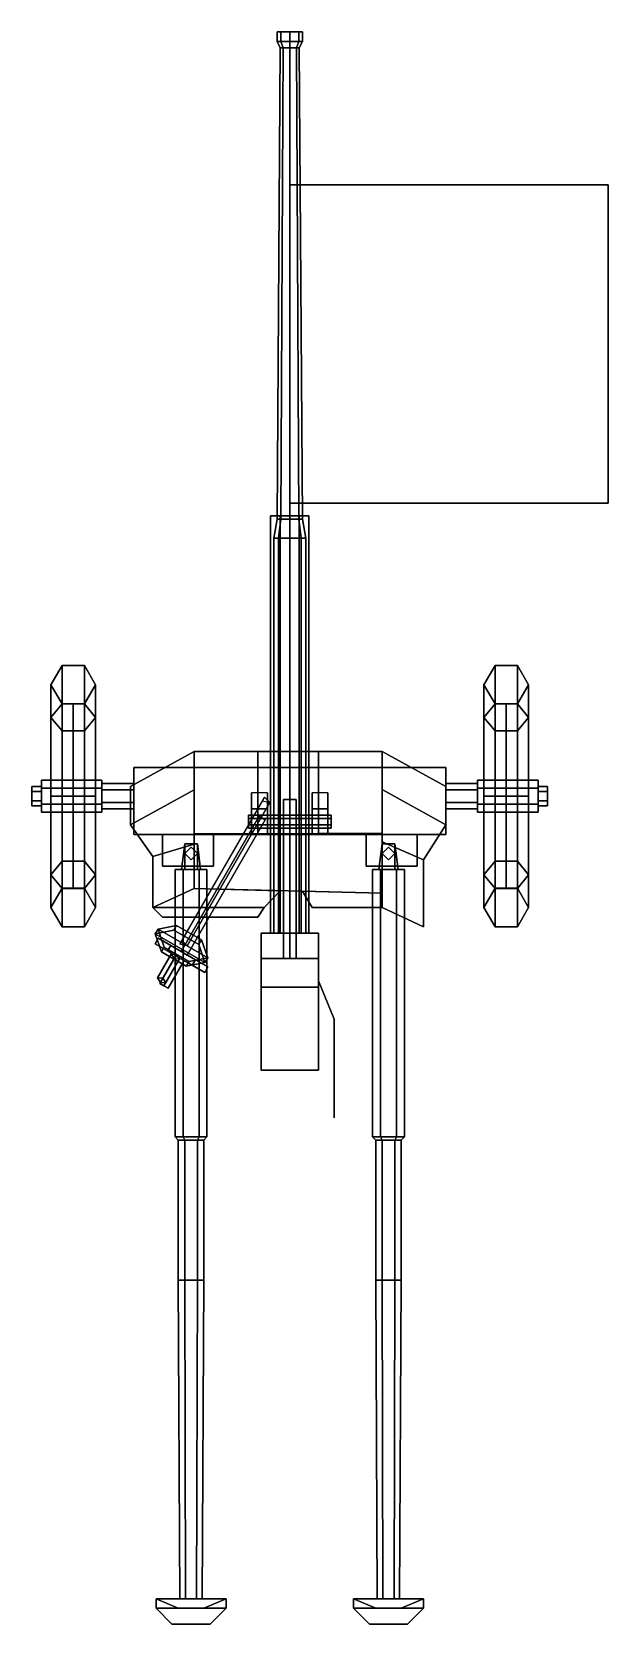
# Model space of a CAD drawing. Header units: millimetres. Extents: x -0.81 to 1, y -2.52 to 2.48.
import ezdxf

# ---------------------------------------------------------------- set-up
doc = ezdxf.new("R2010")
doc.units = ezdxf.units.MM
for name, color, linetype in [('gun', 1, 'Continuous'), ('legs', 3, 'Continuous'), ('shield', 4, 'Continuous'), ('sleeve', 5, 'Continuous'), ('wheels', 2, 'Continuous')]:
    doc.layers.add(name, color=color, linetype=linetype)

msp = doc.modelspace()

# ---------------------------------------------------------------- linework, layer by layer
for points in [[(1, 2, -2.27), (1, 2, -3.27), (0, 2, -3.27), (0, 2, -2.27)], [(1, 2, -3.27), (1, 1, -3.27), (0, 1, -3.27), (0, 2, -3.27)], [(0, 2, -3.27), (0, 1, -3.27), (0, 1, -2.27), (0, 2, -2.27)], [(0, 2, -2.27), (0, 1, -2.27), (1, 1, -2.27), (1, 2, -2.27)], [(1, 1, -2.27), (1, 1, -3.27), (1, 2, -3.27), (1, 2, -2.27)], [(0, 1, -2.27), (0, 1, -3.27), (1, 1, -3.27), (1, 1, -2.27)], [(0.49, 0.17, 0.47), (0.49, 0.17, 0.3), (-0.49, 0.17, 0.3), (-0.49, 0.17, 0.47)], [(-0.49, 0.17, 0.47), (-0.49, -0.04, 0.47), (0.49, -0.04, 0.47), (0.49, 0.17, 0.47)], [(-0.49, 0.17, 0.3), (-0.49, -0.04, 0.3), (-0.49, -0.04, 0.47), (-0.49, 0.17, 0.47)], [(0.49, 0.17, 0.3), (0.49, -0.04, 0.3), (-0.49, -0.04, 0.3), (-0.49, 0.17, 0.3)], [(0.49, -0.04, 0.47), (0.49, -0.04, 0.3), (0.49, 0.17, 0.3), (0.49, 0.17, 0.47)], [(-0.49, 0.1, 0.4446), (-0.49, 0.12, 0.41), (-0.59, 0.12, 0.41), (-0.59, 0.1, 0.4446)], [(-0.49, 0.12, 0.41), (-0.49, 0.1, 0.3754), (-0.59, 0.1, 0.3754), (-0.59, 0.12, 0.41)], [(-0.49, 0.06, 0.4446), (-0.49, 0.1, 0.4446), (-0.59, 0.1, 0.4446), (-0.59, 0.06, 0.4446)], [(-0.49, 0.1, 0.3754), (-0.49, 0.06, 0.3754), (-0.59, 0.06, 0.3754), (-0.59, 0.1, 0.3754)], [(0.59, 0.1, 0.4446), (0.59, 0.12, 0.41), (0.49, 0.12, 0.41), (0.49, 0.1, 0.4446)], [(0.59, 0.12, 0.41), (0.59, 0.1, 0.3754), (0.49, 0.1, 0.3754), (0.49, 0.12, 0.41)], [(0.59, 0.06, 0.4446), (0.59, 0.1, 0.4446), (0.49, 0.1, 0.4446), (0.49, 0.06, 0.4446)], [(0.59, 0.1, 0.3754), (0.59, 0.06, 0.3754), (0.49, 0.06, 0.3754), (0.49, 0.1, 0.3754)], [(-0.49, 0.04, 0.41), (-0.49, 0.06, 0.4446), (-0.59, 0.06, 0.4446), (-0.59, 0.04, 0.41)], [(-0.49, 0.06, 0.3754), (-0.49, 0.04, 0.41), (-0.59, 0.04, 0.41), (-0.59, 0.06, 0.3754)], [(-0.0791, 0.0769, 0.3663), (-0.0856, 0.0656, 0.3438), (-0.3454, -0.3844, 0.6437), (-0.3389, -0.3731, 0.6662)], [(-0.0856, 0.0656, 0.3438), (-0.0629, 0.06, 0.355), (-0.3227, -0.39, 0.655), (-0.3454, -0.3844, 0.6437)], [(-0.0629, 0.06, 0.355), (-0.0791, 0.0769, 0.3663), (-0.3389, -0.3731, 0.6662), (-0.3227, -0.39, 0.655)], [(-0.12, 0.09, 0.47), (-0.12, -0.04, 0.47), (-0.12, -0.04, 0.67), (-0.12, 0.04, 0.67)], [(-0.07, 0.04, 0.67), (-0.07, 0.09, 0.47), (-0.12, 0.09, 0.47), (-0.12, 0.04, 0.67)], [(-0.07, -0.04, 0.67), (-0.07, -0.04, 0.47), (-0.07, 0.09, 0.47), (-0.07, 0.04, 0.67)], [(0.12, 0.04, 0.67), (0.12, 0.09, 0.47), (0.07, 0.09, 0.47), (0.07, 0.04, 0.67)], [(0.07, 0.09, 0.47), (0.07, -0.04, 0.47), (0.07, -0.04, 0.67), (0.07, 0.04, 0.67)], [(0.12, -0.04, 0.67), (0.12, -0.04, 0.47), (0.12, 0.09, 0.47), (0.12, 0.04, 0.67)], [(0.59, 0.04, 0.41), (0.59, 0.06, 0.4446), (0.49, 0.06, 0.4446), (0.49, 0.04, 0.41)], [(0.59, 0.06, 0.3754), (0.59, 0.04, 0.41), (0.49, 0.04, 0.41), (0.49, 0.06, 0.3754)], [(-0.077, 0.0055, 0.51), (-0.0965, 0.0168, 0.523), (-0.3415, -0.4076, 0.523), (-0.322, -0.4188, 0.51)], [(-0.0965, 0.0168, 0.523), (-0.0965, 0.0168, 0.497), (-0.3415, -0.4076, 0.497), (-0.3415, -0.4076, 0.523)], [(-0.0965, 0.0168, 0.497), (-0.077, 0.0055, 0.51), (-0.322, -0.4188, 0.51), (-0.3415, -0.4076, 0.497)], [(-0.12, 0.04, 0.67), (-0.12, -0.04, 0.67), (-0.07, -0.04, 0.67), (-0.07, 0.04, 0.67)], [(0.07, 0.04, 0.67), (0.07, -0.04, 0.67), (0.12, -0.04, 0.67), (0.12, 0.04, 0.67)], [(-0.49, -0.04, 0.47), (-0.49, -0.04, 0.3), (0.49, -0.04, 0.3), (0.49, -0.04, 0.47)], [(-0.4, -0.04, 0.45), (-0.4, -0.14, 0.45), (-0.4, -0.14, 0.47), (-0.4, -0.04, 0.47)], [(-0.4, -0.04, 0.47), (-0.4, -0.14, 0.47), (-0.24, -0.14, 0.47), (-0.24, -0.04, 0.47)], [(-0.24, -0.04, 0.45), (-0.24, -0.14, 0.45), (-0.4, -0.14, 0.45), (-0.4, -0.04, 0.45)], [(-0.4, -0.04, 0.3), (-0.4, -0.14, 0.3), (-0.4, -0.14, 0.32), (-0.4, -0.04, 0.32)], [(-0.24, -0.04, 0.3), (-0.24, -0.14, 0.3), (-0.4, -0.14, 0.3), (-0.4, -0.04, 0.3)], [(-0.4, -0.04, 0.32), (-0.4, -0.14, 0.32), (-0.24, -0.14, 0.32), (-0.24, -0.04, 0.32)], [(-0.24, -0.14, 0.47), (-0.24, -0.14, 0.45), (-0.24, -0.04, 0.45), (-0.24, -0.04, 0.47)], [(-0.24, -0.14, 0.32), (-0.24, -0.14, 0.3), (-0.24, -0.04, 0.3), (-0.24, -0.04, 0.32)], [(-0.12, -0.04, 0.67), (-0.12, -0.04, 0.47), (-0.07, -0.04, 0.47), (-0.07, -0.04, 0.67)], [(0.07, -0.04, 0.67), (0.07, -0.04, 0.47), (0.12, -0.04, 0.47), (0.12, -0.04, 0.67)], [(0.24, -0.04, 0.32), (0.24, -0.14, 0.32), (0.4, -0.14, 0.32), (0.4, -0.04, 0.32)], [(0.4, -0.04, 0.3), (0.4, -0.14, 0.3), (0.24, -0.14, 0.3), (0.24, -0.04, 0.3)], [(0.24, -0.04, 0.3), (0.24, -0.14, 0.3), (0.24, -0.14, 0.32), (0.24, -0.04, 0.32)], [(0.24, -0.04, 0.47), (0.24, -0.14, 0.47), (0.4, -0.14, 0.47), (0.4, -0.04, 0.47)], [(0.24, -0.04, 0.45), (0.24, -0.14, 0.45), (0.24, -0.14, 0.47), (0.24, -0.04, 0.47)], [(0.4, -0.04, 0.45), (0.4, -0.14, 0.45), (0.24, -0.14, 0.45), (0.24, -0.04, 0.45)], [(0.4, -0.14, 0.32), (0.4, -0.14, 0.3), (0.4, -0.04, 0.3), (0.4, -0.04, 0.32)], [(0.4, -0.14, 0.47), (0.4, -0.14, 0.45), (0.4, -0.04, 0.45), (0.4, -0.04, 0.47)], [(-0.31, -0.08, 0.29), (-0.33, -0.1, 0.29), (-0.33, -0.1, 0.48), (-0.31, -0.08, 0.48)], [(-0.33, -0.1, 0.48), (-0.31, -0.12, 0.48), (-0.29, -0.1, 0.48), (-0.31, -0.08, 0.48)], [(-0.31, -0.08, 0.29), (-0.29, -0.1, 0.29), (-0.31, -0.12, 0.29), (-0.33, -0.1, 0.29)], [(-0.33, -0.1, 0.29), (-0.31, -0.12, 0.29), (-0.31, -0.12, 0.48), (-0.33, -0.1, 0.48)], [(-0.29, -0.1, 0.29), (-0.31, -0.08, 0.29), (-0.31, -0.08, 0.48), (-0.29, -0.1, 0.48)], [(-0.31, -0.12, 0.29), (-0.29, -0.1, 0.29), (-0.29, -0.1, 0.48), (-0.31, -0.12, 0.48)], [(0.31, -0.08, 0.29), (0.29, -0.1, 0.29), (0.29, -0.1, 0.48), (0.31, -0.08, 0.48)], [(0.31, -0.08, 0.29), (0.33, -0.1, 0.29), (0.31, -0.12, 0.29), (0.29, -0.1, 0.29)], [(0.29, -0.1, 0.48), (0.31, -0.12, 0.48), (0.33, -0.1, 0.48), (0.31, -0.08, 0.48)], [(0.29, -0.1, 0.29), (0.31, -0.12, 0.29), (0.31, -0.12, 0.48), (0.29, -0.1, 0.48)], [(0.33, -0.1, 0.29), (0.31, -0.08, 0.29), (0.31, -0.08, 0.48), (0.33, -0.1, 0.48)], [(0.31, -0.12, 0.29), (0.33, -0.1, 0.29), (0.33, -0.1, 0.48), (0.31, -0.12, 0.48)], [(-0.4, -0.14, 0.47), (-0.4, -0.14, 0.45), (-0.24, -0.14, 0.45), (-0.24, -0.14, 0.47)], [(-0.4, -0.14, 0.32), (-0.4, -0.14, 0.3), (-0.24, -0.14, 0.3), (-0.24, -0.14, 0.32)], [(0.24, -0.14, 0.32), (0.24, -0.14, 0.3), (0.4, -0.14, 0.3), (0.4, -0.14, 0.32)], [(0.24, -0.14, 0.47), (0.24, -0.14, 0.45), (0.4, -0.14, 0.45), (0.4, -0.14, 0.47)], [(-0.3552, -0.3262, 0.7225), (-0.4136, -0.3375, 0.655), (-0.4223, -0.3525, 0.665), (-0.3638, -0.3412, 0.7325)], [(-0.4136, -0.3375, 0.655), (-0.3941, -0.3937, 0.5875), (-0.4028, -0.4087, 0.5975), (-0.4223, -0.3525, 0.665)], [(-0.2859, -0.3862, 0.7325), (-0.3638, -0.3412, 0.7325), (-0.4223, -0.3525, 0.665), (-0.2664, -0.4425, 0.665)], [(-0.2577, -0.4275, 0.655), (-0.4136, -0.3375, 0.655), (-0.3552, -0.3262, 0.7225), (-0.2772, -0.3712, 0.7225)], [(-0.3162, -0.4387, 0.5875), (-0.3941, -0.3937, 0.5875), (-0.4136, -0.3375, 0.655), (-0.2577, -0.4275, 0.655)], [(-0.2772, -0.3712, 0.7225), (-0.3552, -0.3262, 0.7225), (-0.3638, -0.3412, 0.7325), (-0.2859, -0.3862, 0.7325)], [(-0.374, -0.3888, 0.5879), (-0.4129, -0.3663, 0.51), (-0.4229, -0.3837, 0.51), (-0.384, -0.4062, 0.5879)], [(-0.4129, -0.3663, 0.51), (-0.374, -0.3888, 0.4321), (-0.384, -0.4062, 0.4321), (-0.4229, -0.3837, 0.51)], [(-0.306, -0.4512, 0.5879), (-0.384, -0.4062, 0.5879), (-0.4229, -0.3837, 0.51), (-0.2671, -0.4737, 0.51)], [(-0.2671, -0.4737, 0.51), (-0.4229, -0.3837, 0.51), (-0.384, -0.4062, 0.4321), (-0.306, -0.4512, 0.4321)], [(-0.2664, -0.4425, 0.665), (-0.4223, -0.3525, 0.665), (-0.4028, -0.4087, 0.5975), (-0.3248, -0.4537, 0.5975)], [(-0.2571, -0.4563, 0.51), (-0.4129, -0.3663, 0.51), (-0.374, -0.3888, 0.5879), (-0.296, -0.4338, 0.5879)], [(-0.296, -0.4338, 0.4321), (-0.374, -0.3888, 0.4321), (-0.4129, -0.3663, 0.51), (-0.2571, -0.4563, 0.51)], [(-0.3941, -0.3937, 0.5875), (-0.3162, -0.4387, 0.5875), (-0.3248, -0.4537, 0.5975), (-0.4028, -0.4087, 0.5975)], [(-0.296, -0.4338, 0.5879), (-0.374, -0.3888, 0.5879), (-0.384, -0.4062, 0.5879), (-0.306, -0.4512, 0.5879)], [(-0.374, -0.3888, 0.4321), (-0.296, -0.4338, 0.4321), (-0.306, -0.4512, 0.4321), (-0.384, -0.4062, 0.4321)], [(-0.2577, -0.4275, 0.655), (-0.2772, -0.3712, 0.7225), (-0.2859, -0.3862, 0.7325), (-0.2664, -0.4425, 0.665)], [(-0.3723, -0.416, 0.613), (-0.3631, -0.43, 0.6), (-0.4064, -0.505, 0.65), (-0.4156, -0.491, 0.663)], [(-0.3556, -0.417, 0.626), (-0.3723, -0.416, 0.613), (-0.4156, -0.491, 0.663), (-0.3989, -0.492, 0.676)], [(-0.345, -0.4287, 0.465), (-0.358, -0.4212, 0.45), (-0.408, -0.5078, 0.45), (-0.395, -0.5153, 0.465)], [(-0.358, -0.4212, 0.45), (-0.345, -0.4287, 0.435), (-0.395, -0.5153, 0.435), (-0.408, -0.5078, 0.45)], [(-0.3631, -0.43, 0.6), (-0.3463, -0.431, 0.613), (-0.3896, -0.506, 0.663), (-0.4064, -0.505, 0.65)], [(-0.3463, -0.431, 0.613), (-0.3556, -0.417, 0.626), (-0.3989, -0.492, 0.676), (-0.3896, -0.506, 0.663)], [(-0.332, -0.4362, 0.45), (-0.345, -0.4287, 0.465), (-0.395, -0.5153, 0.465), (-0.382, -0.5228, 0.45)], [(-0.345, -0.4287, 0.435), (-0.332, -0.4362, 0.45), (-0.382, -0.5228, 0.45), (-0.395, -0.5153, 0.435)], [(-0.3162, -0.4387, 0.5875), (-0.2577, -0.4275, 0.655), (-0.2664, -0.4425, 0.665), (-0.3248, -0.4537, 0.5975)], [(-0.2571, -0.4563, 0.51), (-0.296, -0.4338, 0.5879), (-0.306, -0.4512, 0.5879), (-0.2671, -0.4737, 0.51)], [(-0.296, -0.4338, 0.4321), (-0.2571, -0.4563, 0.51), (-0.2671, -0.4737, 0.51), (-0.306, -0.4512, 0.4321)], [(-0.3989, -0.492, 0.676), (-0.4156, -0.491, 0.663), (-0.4064, -0.505, 0.65), (-0.3896, -0.506, 0.663)], [(-0.395, -0.5153, 0.465), (-0.408, -0.5078, 0.45), (-0.395, -0.5153, 0.435), (-0.382, -0.5228, 0.45)]]:
    msp.add_3dface(points)
at = {"layer": 'gun'}
for points in [[(-0.0283, 2.48, 0.7783), (-0.04, 2.48, 0.75), (-0.04, 2.45, 0.75), (-0.0283, 2.45, 0.7783)], [(-0.04, 2.48, 0.75), (-0.0283, 2.48, 0.7217), (-0.0283, 2.45, 0.7217), (-0.04, 2.45, 0.75)], [(0.0283, 2.48, 0.7783), (-0.04, 2.48, 0.75), (-0.0283, 2.48, 0.7783), (0, 2.48, 0.79)], [(0.04, 2.48, 0.75), (-0.0283, 2.48, 0.7217), (-0.04, 2.48, 0.75), (0.0283, 2.48, 0.7783)], [(-0.0283, 2.45, 0.7783), (-0.04, 2.45, 0.75), (-0.03, 2.43, 0.75), (-0.0212, 2.43, 0.7712)], [(-0.04, 2.45, 0.75), (-0.0283, 2.45, 0.7217), (-0.0212, 2.43, 0.7288), (-0.03, 2.43, 0.75)], [(0, 2.48, 0.79), (-0.0283, 2.48, 0.7783), (-0.0283, 2.45, 0.7783), (0, 2.45, 0.79)], [(-0.0283, 2.48, 0.7217), (0, 2.48, 0.71), (0, 2.45, 0.71), (-0.0283, 2.45, 0.7217)], [(0.0283, 2.48, 0.7217), (0, 2.48, 0.71), (-0.0283, 2.48, 0.7217), (0.04, 2.48, 0.75)], [(0, 2.45, 0.79), (-0.0283, 2.45, 0.7783), (-0.0212, 2.43, 0.7712), (0, 2.43, 0.78)], [(-0.0283, 2.45, 0.7217), (0, 2.45, 0.71), (0, 2.43, 0.72), (-0.0212, 2.43, 0.7288)], [(0.0283, 2.48, 0.7783), (0, 2.48, 0.79), (0, 2.45, 0.79), (0.0283, 2.45, 0.7783)], [(0, 2.48, 0.71), (0.0283, 2.48, 0.7217), (0.0283, 2.45, 0.7217), (0, 2.45, 0.71)], [(0.0283, 2.45, 0.7783), (0, 2.45, 0.79), (0, 2.43, 0.78), (0.0212, 2.43, 0.7712)], [(0, 2.45, 0.71), (0.0283, 2.45, 0.7217), (0.0212, 2.43, 0.7288), (0, 2.43, 0.72)], [(0.04, 2.45, 0.75), (0.0283, 2.45, 0.7783), (0.0212, 2.43, 0.7712), (0.03, 2.43, 0.75)], [(0.0283, 2.45, 0.7217), (0.04, 2.45, 0.75), (0.03, 2.43, 0.75), (0.0212, 2.43, 0.7288)], [(0.04, 2.48, 0.75), (0.0283, 2.48, 0.7783), (0.0283, 2.45, 0.7783), (0.04, 2.45, 0.75)], [(0.0283, 2.48, 0.7217), (0.04, 2.48, 0.75), (0.04, 2.45, 0.75), (0.0283, 2.45, 0.7217)], [(-0.0283, 0.95, 0.7217), (-0.04, 0.95, 0.75), (-0.03, 2.43, 0.75), (-0.0212, 2.43, 0.7288)], [(-0.04, 0.95, 0.75), (-0.0283, 0.95, 0.7783), (-0.0212, 2.43, 0.7712), (-0.03, 2.43, 0.75)], [(0, 0.95, 0.71), (-0.0283, 0.95, 0.7217), (-0.0212, 2.43, 0.7288), (0, 2.43, 0.72)], [(-0.0283, 0.95, 0.7783), (0, 0.95, 0.79), (0, 2.43, 0.78), (-0.0212, 2.43, 0.7712)], [(0.0283, 0.95, 0.7217), (0, 0.95, 0.71), (0, 2.43, 0.72), (0.0212, 2.43, 0.7288)], [(0, 0.95, 0.79), (0.0283, 0.95, 0.7783), (0.0212, 2.43, 0.7712), (0, 2.43, 0.78)], [(0.04, 0.95, 0.75), (0.0283, 0.95, 0.7217), (0.0212, 2.43, 0.7288), (0.03, 2.43, 0.75)], [(0.0283, 0.95, 0.7783), (0.04, 0.95, 0.75), (0.03, 2.43, 0.75), (0.0212, 2.43, 0.7712)], [(-0.0283, 0.95, 0.7783), (-0.04, 0.95, 0.75), (-0.05, 0.89, 0.75), (-0.0354, 0.89, 0.7854)], [(-0.04, 0.95, 0.75), (-0.0283, 0.95, 0.7217), (-0.0354, 0.89, 0.7146), (-0.05, 0.89, 0.75)], [(0, 0.95, 0.79), (-0.0283, 0.95, 0.7783), (-0.0354, 0.89, 0.7854), (0, 0.89, 0.8)], [(-0.0283, 0.95, 0.7217), (0, 0.95, 0.71), (0, 0.89, 0.7), (-0.0354, 0.89, 0.7146)], [(0.0283, 0.95, 0.7783), (0, 0.95, 0.79), (0, 0.89, 0.8), (0.0354, 0.89, 0.7854)], [(0, 0.95, 0.71), (0.0283, 0.95, 0.7217), (0.0354, 0.89, 0.7146), (0, 0.89, 0.7)], [(0.04, 0.95, 0.75), (0.0283, 0.95, 0.7783), (0.0354, 0.89, 0.7854), (0.05, 0.89, 0.75)], [(0.0283, 0.95, 0.7217), (0.04, 0.95, 0.75), (0.05, 0.89, 0.75), (0.0354, 0.89, 0.7146)], [(-0.0354, 0.89, 0.7854), (-0.05, 0.89, 0.75), (-0.05, -0.35, 0.75), (-0.0354, -0.35, 0.7854)], [(-0.05, 0.89, 0.75), (-0.0354, 0.89, 0.7146), (-0.0354, -0.35, 0.7146), (-0.05, -0.35, 0.75)], [(0, 0.89, 0.8), (-0.0354, 0.89, 0.7854), (-0.0354, -0.35, 0.7854), (0, -0.35, 0.8)], [(-0.0354, 0.89, 0.7146), (0, 0.89, 0.7), (0, -0.35, 0.7), (-0.0354, -0.35, 0.7146)], [(0.0354, 0.89, 0.7854), (0, 0.89, 0.8), (0, -0.35, 0.8), (0.0354, -0.35, 0.7854)], [(0, 0.89, 0.7), (0.0354, 0.89, 0.7146), (0.0354, -0.35, 0.7146), (0, -0.35, 0.7)], [(0.05, 0.89, 0.75), (0.0354, 0.89, 0.7854), (0.0354, -0.35, 0.7854), (0.05, -0.35, 0.75)], [(0.0354, 0.89, 0.7146), (0.05, 0.89, 0.75), (0.05, -0.35, 0.75), (0.0354, -0.35, 0.7146)], [(0, 0.07, 0.61), (-0.02, 0.07, 0.59), (-0.02, -0.43, 0.59), (0, -0.43, 0.61)], [(-0.02, 0.07, 0.59), (0, 0.07, 0.57), (0, -0.43, 0.57), (-0.02, -0.43, 0.59)], [(0.02, 0.07, 0.59), (0, 0.07, 0.61), (0, -0.43, 0.61), (0.02, -0.43, 0.59)], [(0, 0.07, 0.57), (0.02, 0.07, 0.59), (0.02, -0.43, 0.59), (0, -0.43, 0.57)], [(-0.09, -0.35, 0.62), (-0.09, -0.43, 0.62), (-0.09, -0.43, 0.82), (-0.09, -0.35, 0.8)], [(-0.09, -0.35, 0.8), (-0.09, -0.43, 0.82), (0.09, -0.43, 0.82), (0.09, -0.35, 0.8)], [(0.09, -0.35, 0.8), (0.09, -0.35, 0.62), (-0.09, -0.35, 0.62), (-0.09, -0.35, 0.8)], [(0.09, -0.35, 0.62), (0.09, -0.43, 0.62), (-0.09, -0.43, 0.62), (-0.09, -0.35, 0.62)], [(0.09, -0.43, 0.82), (0.09, -0.43, 0.62), (0.09, -0.35, 0.62), (0.09, -0.35, 0.8)], [(-0.09, -0.78, 0.82), (-0.09, -0.43, 0.82), (-0.09, -0.43, 0.62), (-0.09, -0.78, 0.64)], [(0.09, -0.78, 0.82), (0.09, -0.43, 0.82), (-0.09, -0.43, 0.82), (-0.09, -0.78, 0.82)], [(-0.09, -0.78, 0.64), (-0.09, -0.43, 0.62), (0.09, -0.43, 0.62), (0.09, -0.78, 0.64)], [(-0.09, -0.52, 0.55), (-0.09, -0.43, 0.55), (0.09, -0.43, 0.55), (0.09, -0.52, 0.55)], [(-0.09, -0.52, 0.63), (-0.09, -0.43, 0.62), (-0.09, -0.43, 0.55), (-0.09, -0.52, 0.55)], [(-0.09, -0.43, 0.55), (-0.09, -0.43, 0.62), (0.09, -0.43, 0.62), (0.09, -0.43, 0.55)], [(0.09, -0.43, 0.62), (0.09, -0.43, 0.82), (0.09, -0.78, 0.82), (0.09, -0.78, 0.64)], [(0.09, -0.43, 0.55), (0.09, -0.43, 0.62), (0.09, -0.52, 0.63), (0.09, -0.52, 0.55)], [(0.09, -0.5, 0.56), (0.14, -0.62, 0.56), (0.14, -0.62, 0.6), (0.09, -0.5, 0.6)], [(0.09, -0.5, 0.6), (0.14, -0.62, 0.6), (0.14, -0.62, 0.56), (0.09, -0.5, 0.56)], [(0.09, -0.52, 0.55), (0.09, -0.52, 0.63), (-0.09, -0.52, 0.63), (-0.09, -0.52, 0.55)], [(0.14, -0.62, 0.6), (0.14, -0.72, 0.7), (0.14, -0.72, 0.67), (0.14, -0.62, 0.56)], [(0.14, -0.62, 0.56), (0.14, -0.72, 0.67), (0.14, -0.72, 0.7), (0.14, -0.62, 0.6)], [(0.14, -0.72, 0.83), (0.14, -0.9, 0.83), (0.14, -0.9, 0.67), (0.14, -0.72, 0.67)], [(0.14, -0.72, 0.67), (0.14, -0.9, 0.67), (0.14, -0.9, 0.83), (0.14, -0.72, 0.83)], [(0.09, -0.78, 0.64), (0.09, -0.78, 0.82), (-0.09, -0.78, 0.82), (-0.09, -0.78, 0.64)], [(0.14, -0.9, 0.83), (0.14, -0.93, 0.8), (0.14, -0.93, 0.7), (0.14, -0.9, 0.67)], [(0.14, -0.9, 0.67), (0.14, -0.93, 0.7), (0.14, -0.93, 0.8), (0.14, -0.9, 0.83)]]:
    msp.add_3dface(points, dxfattribs=at)
at = {"layer": 'legs'}
for points in [[(-0.33, -0.07, 0.4), (-0.34, -0.15, 0.4), (-0.33, -0.15, 0.43), (-0.33, -0.07, 0.43)], [(-0.29, -0.07, 0.4), (-0.28, -0.15, 0.4), (-0.34, -0.15, 0.4), (-0.33, -0.07, 0.4)], [(-0.33, -0.07, 0.35), (-0.33, -0.15, 0.35), (-0.34, -0.15, 0.38), (-0.33, -0.07, 0.38)], [(-0.33, -0.07, 0.38), (-0.34, -0.15, 0.38), (-0.28, -0.15, 0.38), (-0.29, -0.07, 0.38)], [(-0.33, -0.07, 0.43), (-0.33, -0.15, 0.43), (-0.29, -0.15, 0.43), (-0.29, -0.07, 0.43)], [(-0.29, -0.07, 0.43), (-0.29, -0.07, 0.4), (-0.33, -0.07, 0.4), (-0.33, -0.07, 0.43)], [(-0.29, -0.07, 0.38), (-0.29, -0.07, 0.35), (-0.33, -0.07, 0.35), (-0.33, -0.07, 0.38)], [(-0.29, -0.07, 0.35), (-0.29, -0.15, 0.35), (-0.33, -0.15, 0.35), (-0.33, -0.07, 0.35)], [(-0.29, -0.15, 0.43), (-0.28, -0.15, 0.4), (-0.29, -0.07, 0.4), (-0.29, -0.07, 0.43)], [(-0.28, -0.15, 0.38), (-0.29, -0.15, 0.35), (-0.29, -0.07, 0.35), (-0.29, -0.07, 0.38)], [(0.33, -0.07, 0.4), (0.34, -0.15, 0.4), (0.28, -0.15, 0.4), (0.29, -0.07, 0.4)], [(0.29, -0.07, 0.38), (0.28, -0.15, 0.38), (0.34, -0.15, 0.38), (0.33, -0.07, 0.38)], [(0.29, -0.07, 0.4), (0.28, -0.15, 0.4), (0.29, -0.15, 0.43), (0.29, -0.07, 0.43)], [(0.29, -0.07, 0.35), (0.29, -0.15, 0.35), (0.28, -0.15, 0.38), (0.29, -0.07, 0.38)], [(0.29, -0.07, 0.43), (0.29, -0.15, 0.43), (0.33, -0.15, 0.43), (0.33, -0.07, 0.43)], [(0.33, -0.07, 0.43), (0.33, -0.07, 0.4), (0.29, -0.07, 0.4), (0.29, -0.07, 0.43)], [(0.33, -0.07, 0.38), (0.33, -0.07, 0.35), (0.29, -0.07, 0.35), (0.29, -0.07, 0.38)], [(0.33, -0.07, 0.35), (0.33, -0.15, 0.35), (0.29, -0.15, 0.35), (0.29, -0.07, 0.35)], [(0.33, -0.15, 0.43), (0.34, -0.15, 0.4), (0.33, -0.07, 0.4), (0.33, -0.07, 0.43)], [(0.34, -0.15, 0.38), (0.33, -0.15, 0.35), (0.33, -0.07, 0.35), (0.33, -0.07, 0.38)], [(-0.335, -0.15, 0.4333), (-0.36, -0.15, 0.39), (-0.36, -0.99, 0.39), (-0.335, -0.99, 0.4333)], [(-0.36, -0.15, 0.39), (-0.335, -0.15, 0.3467), (-0.335, -0.99, 0.3467), (-0.36, -0.99, 0.39)], [(-0.36, -0.15, 0.39), (-0.335, -0.15, 0.4333), (-0.285, -0.15, 0.4333), (-0.26, -0.15, 0.39)], [(-0.335, -0.15, 0.3467), (-0.36, -0.15, 0.39), (-0.26, -0.15, 0.39), (-0.285, -0.15, 0.3467)], [(-0.285, -0.15, 0.4333), (-0.335, -0.15, 0.4333), (-0.335, -0.99, 0.4333), (-0.285, -0.99, 0.4333)], [(-0.335, -0.15, 0.3467), (-0.285, -0.15, 0.3467), (-0.285, -0.99, 0.3467), (-0.335, -0.99, 0.3467)], [(-0.26, -0.15, 0.39), (-0.285, -0.15, 0.4333), (-0.285, -0.99, 0.4333), (-0.26, -0.99, 0.39)], [(-0.285, -0.15, 0.3467), (-0.26, -0.15, 0.39), (-0.26, -0.99, 0.39), (-0.285, -0.99, 0.3467)], [(0.285, -0.15, 0.4333), (0.26, -0.15, 0.39), (0.26, -0.99, 0.39), (0.285, -0.99, 0.4333)], [(0.26, -0.15, 0.39), (0.285, -0.15, 0.3467), (0.285, -0.99, 0.3467), (0.26, -0.99, 0.39)], [(0.26, -0.15, 0.39), (0.285, -0.15, 0.4333), (0.335, -0.15, 0.4333), (0.36, -0.15, 0.39)], [(0.285, -0.15, 0.3467), (0.26, -0.15, 0.39), (0.36, -0.15, 0.39), (0.335, -0.15, 0.3467)], [(0.335, -0.15, 0.4333), (0.285, -0.15, 0.4333), (0.285, -0.99, 0.4333), (0.335, -0.99, 0.4333)], [(0.285, -0.15, 0.3467), (0.335, -0.15, 0.3467), (0.335, -0.99, 0.3467), (0.285, -0.99, 0.3467)], [(0.36, -0.15, 0.39), (0.335, -0.15, 0.4333), (0.335, -0.99, 0.4333), (0.36, -0.99, 0.39)], [(0.335, -0.15, 0.3467), (0.36, -0.15, 0.39), (0.36, -0.99, 0.39), (0.335, -0.99, 0.3467)], [(-0.335, -0.99, 0.4333), (-0.36, -0.99, 0.39), (-0.35, -1, 0.39), (-0.33, -1, 0.4246)], [(-0.36, -0.99, 0.39), (-0.335, -0.99, 0.3467), (-0.33, -1, 0.3554), (-0.35, -1, 0.39)], [(-0.33, -1, 0.4246), (-0.35, -1, 0.39), (-0.35, -1.44, 0.39), (-0.33, -1.44, 0.4246)], [(-0.35, -1, 0.39), (-0.33, -1, 0.3554), (-0.33, -1.44, 0.3554), (-0.35, -1.44, 0.39)], [(-0.285, -0.99, 0.4333), (-0.335, -0.99, 0.4333), (-0.33, -1, 0.4246), (-0.29, -1, 0.4246)], [(-0.335, -0.99, 0.3467), (-0.285, -0.99, 0.3467), (-0.29, -1, 0.3554), (-0.33, -1, 0.3554)], [(-0.29, -1, 0.4246), (-0.33, -1, 0.4246), (-0.33, -1.44, 0.4246), (-0.29, -1.44, 0.4246)], [(-0.33, -1, 0.3554), (-0.29, -1, 0.3554), (-0.29, -1.44, 0.3554), (-0.33, -1.44, 0.3554)], [(-0.26, -0.99, 0.39), (-0.285, -0.99, 0.4333), (-0.29, -1, 0.4246), (-0.27, -1, 0.39)], [(-0.285, -0.99, 0.3467), (-0.26, -0.99, 0.39), (-0.27, -1, 0.39), (-0.29, -1, 0.3554)], [(-0.27, -1, 0.39), (-0.29, -1, 0.4246), (-0.29, -1.44, 0.4246), (-0.27, -1.44, 0.39)], [(-0.29, -1, 0.3554), (-0.27, -1, 0.39), (-0.27, -1.44, 0.39), (-0.29, -1.44, 0.3554)], [(0.285, -0.99, 0.4333), (0.26, -0.99, 0.39), (0.27, -1, 0.39), (0.29, -1, 0.4246)], [(0.26, -0.99, 0.39), (0.285, -0.99, 0.3467), (0.29, -1, 0.3554), (0.27, -1, 0.39)], [(0.29, -1, 0.4246), (0.27, -1, 0.39), (0.27, -1.44, 0.39), (0.29, -1.44, 0.4246)], [(0.27, -1, 0.39), (0.29, -1, 0.3554), (0.29, -1.44, 0.3554), (0.27, -1.44, 0.39)], [(0.335, -0.99, 0.4333), (0.285, -0.99, 0.4333), (0.29, -1, 0.4246), (0.33, -1, 0.4246)], [(0.285, -0.99, 0.3467), (0.335, -0.99, 0.3467), (0.33, -1, 0.3554), (0.29, -1, 0.3554)], [(0.33, -1, 0.4246), (0.29, -1, 0.4246), (0.29, -1.44, 0.4246), (0.33, -1.44, 0.4246)], [(0.29, -1, 0.3554), (0.33, -1, 0.3554), (0.33, -1.44, 0.3554), (0.29, -1.44, 0.3554)], [(0.36, -0.99, 0.39), (0.335, -0.99, 0.4333), (0.33, -1, 0.4246), (0.35, -1, 0.39)], [(0.335, -0.99, 0.3467), (0.36, -0.99, 0.39), (0.35, -1, 0.39), (0.33, -1, 0.3554)], [(0.35, -1, 0.39), (0.33, -1, 0.4246), (0.33, -1.44, 0.4246), (0.35, -1.44, 0.39)], [(0.33, -1, 0.3554), (0.35, -1, 0.39), (0.35, -1.44, 0.39), (0.33, -1.44, 0.3554)], [(-0.33, -1.44, 0.4246), (-0.35, -1.44, 0.39), (-0.345, -2.44, 0.39), (-0.3275, -2.44, 0.4203)], [(-0.35, -1.44, 0.39), (-0.33, -1.44, 0.3554), (-0.3275, -2.44, 0.3597), (-0.345, -2.44, 0.39)], [(-0.29, -1.44, 0.4246), (-0.33, -1.44, 0.4246), (-0.3275, -2.44, 0.4203), (-0.2925, -2.44, 0.4203)], [(-0.33, -1.44, 0.3554), (-0.29, -1.44, 0.3554), (-0.2925, -2.44, 0.3597), (-0.3275, -2.44, 0.3597)], [(-0.27, -1.44, 0.39), (-0.29, -1.44, 0.4246), (-0.2925, -2.44, 0.4203), (-0.275, -2.44, 0.39)], [(-0.29, -1.44, 0.3554), (-0.27, -1.44, 0.39), (-0.275, -2.44, 0.39), (-0.2925, -2.44, 0.3597)], [(0.29, -1.44, 0.4246), (0.27, -1.44, 0.39), (0.275, -2.44, 0.39), (0.2925, -2.44, 0.4203)], [(0.27, -1.44, 0.39), (0.29, -1.44, 0.3554), (0.2925, -2.44, 0.3597), (0.275, -2.44, 0.39)], [(0.33, -1.44, 0.4246), (0.29, -1.44, 0.4246), (0.2925, -2.44, 0.4203), (0.3275, -2.44, 0.4203)], [(0.29, -1.44, 0.3554), (0.33, -1.44, 0.3554), (0.3275, -2.44, 0.3597), (0.2925, -2.44, 0.3597)], [(0.35, -1.44, 0.39), (0.33, -1.44, 0.4246), (0.3275, -2.44, 0.4203), (0.345, -2.44, 0.39)], [(0.33, -1.44, 0.3554), (0.35, -1.44, 0.39), (0.345, -2.44, 0.39), (0.3275, -2.44, 0.3597)], [(-0.2, -2.44, 0.42), (-0.42, -2.44, 0.42), (-0.42, -2.44, 0.36), (-0.2, -2.44, 0.36)], [(-0.2, -2.44, 0.36), (-0.42, -2.44, 0.36), (-0.42, -2.44, 0.42), (-0.2, -2.44, 0.42)], [(-0.27, -2.47, 0.28), (-0.35, -2.47, 0.28), (-0.42, -2.44, 0.36), (-0.2, -2.44, 0.36)], [(-0.2, -2.44, 0.36), (-0.42, -2.44, 0.36), (-0.35, -2.47, 0.28), (-0.27, -2.47, 0.28)], [(-0.2, -2.47, 0.44), (-0.42, -2.47, 0.44), (-0.42, -2.44, 0.42), (-0.2, -2.44, 0.42)], [(-0.2, -2.44, 0.42), (-0.42, -2.44, 0.42), (-0.42, -2.47, 0.44), (-0.2, -2.47, 0.44)], [(0.42, -2.47, 0.44), (0.2, -2.47, 0.44), (0.2, -2.44, 0.42), (0.42, -2.44, 0.42)], [(0.42, -2.44, 0.42), (0.2, -2.44, 0.42), (0.2, -2.47, 0.44), (0.42, -2.47, 0.44)], [(0.42, -2.44, 0.42), (0.2, -2.44, 0.42), (0.2, -2.44, 0.36), (0.42, -2.44, 0.36)], [(0.42, -2.44, 0.36), (0.2, -2.44, 0.36), (0.2, -2.44, 0.42), (0.42, -2.44, 0.42)], [(0.42, -2.44, 0.36), (0.2, -2.44, 0.36), (0.27, -2.47, 0.28), (0.35, -2.47, 0.28)], [(0.35, -2.47, 0.28), (0.27, -2.47, 0.28), (0.2, -2.44, 0.36), (0.42, -2.44, 0.36)], [(-0.2, -2.47, 0.44), (-0.42, -2.47, 0.44), (-0.37, -2.52, 0.44), (-0.25, -2.52, 0.44)], [(-0.25, -2.52, 0.44), (-0.37, -2.52, 0.44), (-0.42, -2.47, 0.44), (-0.2, -2.47, 0.44)], [(0.37, -2.52, 0.44), (0.25, -2.52, 0.44), (0.2, -2.47, 0.44), (0.42, -2.47, 0.44)], [(0.42, -2.47, 0.44), (0.2, -2.47, 0.44), (0.25, -2.52, 0.44), (0.37, -2.52, 0.44)]]:
    msp.add_3dface(points, dxfattribs=at)
at = {"layer": 'shield'}
for points in [[(-0.3, 0.1, 0.6995), (-0.5, -0.01, 0.7), (-0.5, 0.11, 0.52), (-0.3, 0.22, 0.56)], [(-0.3, 0.22, 0.56), (-0.5, 0.11, 0.52), (-0.5, -0.01, 0.7), (-0.3, 0.1, 0.6995)], [(-0.0999, -0.0378, 0.8599), (-0.3, -0.0378, 0.86), (-0.3, 0.22, 0.56), (-0.1, 0.22, 0.56)], [(-0.1, 0.22, 0.56), (-0.3, 0.22, 0.56), (-0.3, -0.0378, 0.86), (-0.0999, -0.0378, 0.8599)], [(0.29, 0.22, 0.47), (-0.3, 0.22, 0.47), (-0.3, 0.22, 0.56), (0.29, 0.22, 0.56)], [(0.29, 0.22, 0.56), (-0.3, 0.22, 0.56), (-0.3, 0.22, 0.47), (0.29, 0.22, 0.47)], [(0.29, 0.22, 0.56), (0.09, 0.22, 0.56), (0.0904, -0.0373, 0.86), (0.29, -0.0376, 0.8597)], [(0.29, -0.0376, 0.8597), (0.0904, -0.0373, 0.86), (0.09, 0.22, 0.56), (0.29, 0.22, 0.56)], [(0.49, -0.01, 0.7), (0.29, 0.1011, 0.6994), (0.29, 0.22, 0.56), (0.49, 0.11, 0.52)], [(0.49, 0.11, 0.52), (0.29, 0.22, 0.56), (0.29, 0.1011, 0.6994), (0.49, -0.01, 0.7)], [(0.49, 0.17, 0.07), (-0.49, 0.17, 0.07), (-0.49, 0.17, 0.3), (0.49, 0.17, 0.3)], [(0.49, 0.17, 0.3), (-0.49, 0.17, 0.3), (-0.49, 0.17, 0.07), (0.49, 0.17, 0.07)], [(-0.3, 0.1, 0.6995), (-0.5, -0.01, 0.7), (-0.43, -0.11, 0.9), (-0.3, -0.0706, 0.9)], [(-0.3, -0.0706, 0.9), (-0.43, -0.11, 0.9), (-0.5, -0.01, 0.7), (-0.3, 0.1, 0.6995)], [(0.49, -0.01, 0.7), (0.29, 0.1011, 0.6994), (0.29, -0.0635, 0.8896), (0.42, -0.12, 0.89)], [(0.42, -0.12, 0.89), (0.29, -0.0635, 0.8896), (0.29, 0.1011, 0.6994), (0.49, -0.01, 0.7)], [(0.29, -0.2249, 1.07), (-0.3, -0.21, 1.07), (-0.3, -0.0378, 0.86), (0.29, -0.0376, 0.8597)], [(0.29, -0.0376, 0.8597), (-0.3, -0.0378, 0.86), (-0.3, -0.21, 1.07), (0.29, -0.2249, 1.07)], [(-0.3, -0.0706, 0.9), (-0.43, -0.11, 0.9), (-0.43, -0.27, 1.12), (-0.3, -0.21, 1.07)], [(-0.3, -0.21, 1.07), (-0.43, -0.27, 1.12), (-0.43, -0.11, 0.9), (-0.3, -0.0706, 0.9)], [(0.42, -0.12, 0.89), (0.29, -0.0635, 0.8896), (0.29, -0.27, 1.12), (0.42, -0.33, 1.12)], [(0.42, -0.33, 1.12), (0.29, -0.27, 1.12), (0.29, -0.0635, 0.8896), (0.42, -0.12, 0.89)], [(-0.08, -0.27, 1.12), (-0.43, -0.27, 1.12), (-0.3, -0.21, 1.07), (-0.0299, -0.2168, 1.07)], [(-0.0299, -0.2168, 1.07), (-0.3, -0.21, 1.07), (-0.43, -0.27, 1.12), (-0.08, -0.27, 1.12)], [(0.29, -0.2249, 1.07), (0.0401, -0.2186, 1.07), (0.07, -0.27, 1.12), (0.29, -0.27, 1.12)], [(0.29, -0.27, 1.12), (0.07, -0.27, 1.12), (0.0401, -0.2186, 1.07), (0.29, -0.2249, 1.07)], [(-0.1, -0.3, 1.16), (-0.4, -0.3, 1.16), (-0.43, -0.27, 1.12), (-0.08, -0.27, 1.12)], [(-0.08, -0.27, 1.12), (-0.43, -0.27, 1.12), (-0.4, -0.3, 1.16), (-0.1, -0.3, 1.16)]]:
    msp.add_3dface(points, dxfattribs=at)
at = {"layer": 'sleeve'}
for points in [[(-0.06, -0.35, 0.65), (-0.06, 0.96, 0.65), (-0.06, 0.96, 0.56), (-0.06, -0.35, 0.56)], [(-0.06, 0.96, 0.56), (-0.06, 0.96, 0.65), (0.06, 0.96, 0.65), (0.06, 0.96, 0.56)], [(-0.06, -0.35, 0.56), (-0.06, 0.96, 0.56), (0.06, 0.96, 0.56), (0.06, -0.35, 0.56)], [(-0.03, -0.35, 0.71), (-0.03, 0.96, 0.71), (-0.06, 0.96, 0.65), (-0.06, -0.35, 0.65)], [(-0.06, 0.96, 0.65), (-0.03, 0.96, 0.71), (0.03, 0.96, 0.71), (0.06, 0.96, 0.65)], [(0.03, -0.35, 0.71), (0.03, 0.96, 0.71), (-0.03, 0.96, 0.71), (-0.03, -0.35, 0.71)], [(0.06, 0.96, 0.65), (0.03, 0.96, 0.71), (0.03, -0.35, 0.71), (0.06, -0.35, 0.65)], [(0.06, 0.96, 0.56), (0.06, 0.96, 0.65), (0.06, -0.35, 0.65), (0.06, -0.35, 0.56)], [(0.13, 0.01, 0.6373), (0.13, 0.02, 0.62), (-0.13, 0.02, 0.62), (-0.13, 0.01, 0.6373)], [(0.13, 0.02, 0.62), (0.13, 0.01, 0.6027), (-0.13, 0.01, 0.6027), (-0.13, 0.02, 0.62)], [(-0.13, -0.01, 0.6373), (-0.13, 0.01, 0.6373), (-0.13, 0.02, 0.62), (-0.13, -0.02, 0.62)], [(-0.13, -0.02, 0.62), (-0.13, 0.02, 0.62), (-0.13, 0.01, 0.6027), (-0.13, -0.01, 0.6027)], [(0.13, -0.01, 0.6373), (0.13, 0.01, 0.6373), (-0.13, 0.01, 0.6373), (-0.13, -0.01, 0.6373)], [(0.13, 0.01, 0.6027), (0.13, -0.01, 0.6027), (-0.13, -0.01, 0.6027), (-0.13, 0.01, 0.6027)], [(0.13, -0.02, 0.62), (0.13, 0.02, 0.62), (0.13, 0.01, 0.6373), (0.13, -0.01, 0.6373)], [(0.13, -0.01, 0.6027), (0.13, 0.01, 0.6027), (0.13, 0.02, 0.62), (0.13, -0.02, 0.62)], [(0.13, -0.02, 0.62), (0.13, -0.01, 0.6373), (-0.13, -0.01, 0.6373), (-0.13, -0.02, 0.62)], [(0.13, -0.01, 0.6027), (0.13, -0.02, 0.62), (-0.13, -0.02, 0.62), (-0.13, -0.01, 0.6027)], [(0.06, -0.35, 0.56), (0.06, -0.35, 0.65), (-0.06, -0.35, 0.65), (-0.06, -0.35, 0.56)], [(0.06, -0.35, 0.65), (0.03, -0.35, 0.71), (-0.03, -0.35, 0.71), (-0.06, -0.35, 0.65)]]:
    msp.add_3dface(points, dxfattribs=at)
at = {"layer": 'wheels'}
for points in [[(-0.75, 0.3275, 0.6575), (-0.715, 0.3704, 0.7004), (-0.715, 0.4906, 0.41), (-0.75, 0.43, 0.41)], [(-0.75, 0.43, 0.41), (-0.715, 0.4906, 0.41), (-0.715, 0.3704, 0.1196), (-0.75, 0.3275, 0.1625)], [(-0.715, 0.3704, 0.7004), (-0.645, 0.3704, 0.7004), (-0.645, 0.4906, 0.41), (-0.715, 0.4906, 0.41)], [(-0.715, 0.4906, 0.41), (-0.645, 0.4906, 0.41), (-0.645, 0.3704, 0.1196), (-0.715, 0.3704, 0.1196)], [(-0.645, 0.3704, 0.7004), (-0.61, 0.3275, 0.6575), (-0.61, 0.43, 0.41), (-0.645, 0.4906, 0.41)], [(-0.645, 0.4906, 0.41), (-0.61, 0.43, 0.41), (-0.61, 0.3275, 0.1625), (-0.645, 0.3704, 0.1196)], [(0.645, 0.3704, 0.1196), (0.61, 0.3275, 0.1625), (0.61, 0.43, 0.41), (0.645, 0.4906, 0.41)], [(0.645, 0.4906, 0.41), (0.61, 0.43, 0.41), (0.61, 0.3275, 0.6575), (0.645, 0.3704, 0.7004)], [(0.715, 0.3704, 0.1196), (0.645, 0.3704, 0.1196), (0.645, 0.4906, 0.41), (0.715, 0.4906, 0.41)], [(0.715, 0.4906, 0.41), (0.645, 0.4906, 0.41), (0.645, 0.3704, 0.7004), (0.715, 0.3704, 0.7004)], [(0.75, 0.3275, 0.1625), (0.715, 0.3704, 0.1196), (0.715, 0.4906, 0.41), (0.75, 0.43, 0.41)], [(0.75, 0.43, 0.41), (0.715, 0.4906, 0.41), (0.715, 0.3704, 0.7004), (0.75, 0.3275, 0.6575)], [(-0.715, 0.2846, 0.6146), (-0.75, 0.3275, 0.6575), (-0.75, 0.43, 0.41), (-0.715, 0.3694, 0.41)], [(-0.715, 0.3694, 0.41), (-0.75, 0.43, 0.41), (-0.75, 0.3275, 0.1625), (-0.715, 0.2846, 0.2054)], [(-0.61, 0.3275, 0.6575), (-0.645, 0.2846, 0.6146), (-0.645, 0.3694, 0.41), (-0.61, 0.43, 0.41)], [(-0.61, 0.43, 0.41), (-0.645, 0.3694, 0.41), (-0.645, 0.2846, 0.2054), (-0.61, 0.3275, 0.1625)], [(0.61, 0.3275, 0.1625), (0.645, 0.2846, 0.2054), (0.645, 0.3694, 0.41), (0.61, 0.43, 0.41)], [(0.61, 0.43, 0.41), (0.645, 0.3694, 0.41), (0.645, 0.2846, 0.6146), (0.61, 0.3275, 0.6575)], [(0.715, 0.2846, 0.2054), (0.75, 0.3275, 0.1625), (0.75, 0.43, 0.41), (0.715, 0.3694, 0.41)], [(0.715, 0.3694, 0.41), (0.75, 0.43, 0.41), (0.75, 0.3275, 0.6575), (0.715, 0.2846, 0.6146)], [(-0.75, 0.08, 0.76), (-0.715, 0.08, 0.8206), (-0.715, 0.3704, 0.7004), (-0.75, 0.3275, 0.6575)], [(-0.75, 0.3275, 0.1625), (-0.715, 0.3704, 0.1196), (-0.715, 0.08, -0.0006), (-0.75, 0.08, 0.06)], [(-0.715, 0.08, 0.8206), (-0.645, 0.08, 0.8206), (-0.645, 0.3704, 0.7004), (-0.715, 0.3704, 0.7004)], [(-0.715, 0.3704, 0.1196), (-0.645, 0.3704, 0.1196), (-0.645, 0.08, -0.0006), (-0.715, 0.08, -0.0006)], [(-0.645, 0.2846, 0.6146), (-0.715, 0.2846, 0.6146), (-0.715, 0.3694, 0.41), (-0.645, 0.3694, 0.41)], [(-0.645, 0.3694, 0.41), (-0.715, 0.3694, 0.41), (-0.715, 0.2846, 0.2054), (-0.645, 0.2846, 0.2054)], [(-0.68, -0.2094, 0.41), (-0.68, 0.2846, 0.2054), (-0.68, 0.3694, 0.41), (-0.68, -0.1246, 0.6146)], [(-0.68, -0.1246, 0.6146), (-0.68, 0.3694, 0.41), (-0.68, 0.2846, 0.2054), (-0.68, -0.2094, 0.41)], [(-0.68, -0.1246, 0.6146), (-0.68, 0.3694, 0.41), (-0.68, 0.2846, 0.6146), (-0.68, 0.08, 0.6994)], [(-0.68, 0.08, 0.6994), (-0.68, 0.2846, 0.6146), (-0.68, 0.3694, 0.41), (-0.68, -0.1246, 0.6146)], [(-0.645, 0.08, 0.8206), (-0.61, 0.08, 0.76), (-0.61, 0.3275, 0.6575), (-0.645, 0.3704, 0.7004)], [(-0.645, 0.3704, 0.1196), (-0.61, 0.3275, 0.1625), (-0.61, 0.08, 0.06), (-0.645, 0.08, -0.0006)], [(0.645, 0.08, -0.0006), (0.61, 0.08, 0.06), (0.61, 0.3275, 0.1625), (0.645, 0.3704, 0.1196)], [(0.645, 0.3704, 0.7004), (0.61, 0.3275, 0.6575), (0.61, 0.08, 0.76), (0.645, 0.08, 0.8206)], [(0.715, 0.08, -0.0006), (0.645, 0.08, -0.0006), (0.645, 0.3704, 0.1196), (0.715, 0.3704, 0.1196)], [(0.715, 0.3704, 0.7004), (0.645, 0.3704, 0.7004), (0.645, 0.08, 0.8206), (0.715, 0.08, 0.8206)], [(0.645, 0.2846, 0.2054), (0.715, 0.2846, 0.2054), (0.715, 0.3694, 0.41), (0.645, 0.3694, 0.41)], [(0.645, 0.3694, 0.41), (0.715, 0.3694, 0.41), (0.715, 0.2846, 0.6146), (0.645, 0.2846, 0.6146)], [(0.68, 0.08, 0.1206), (0.68, 0.2846, 0.2054), (0.68, 0.3694, 0.41), (0.68, -0.1246, 0.2054)], [(0.68, -0.1246, 0.2054), (0.68, 0.3694, 0.41), (0.68, 0.2846, 0.2054), (0.68, 0.08, 0.1206)], [(0.68, -0.1246, 0.2054), (0.68, 0.3694, 0.41), (0.68, 0.2846, 0.6146), (0.68, -0.2094, 0.41)], [(0.68, -0.2094, 0.41), (0.68, 0.2846, 0.6146), (0.68, 0.3694, 0.41), (0.68, -0.1246, 0.2054)], [(0.75, 0.08, 0.06), (0.715, 0.08, -0.0006), (0.715, 0.3704, 0.1196), (0.75, 0.3275, 0.1625)], [(0.75, 0.3275, 0.6575), (0.715, 0.3704, 0.7004), (0.715, 0.08, 0.8206), (0.75, 0.08, 0.76)], [(-0.715, 0.08, 0.6994), (-0.75, 0.08, 0.76), (-0.75, 0.3275, 0.6575), (-0.715, 0.2846, 0.6146)], [(-0.715, 0.2846, 0.2054), (-0.75, 0.3275, 0.1625), (-0.75, 0.08, 0.06), (-0.715, 0.08, 0.1206)], [(-0.61, 0.08, 0.76), (-0.645, 0.08, 0.6994), (-0.645, 0.2846, 0.6146), (-0.61, 0.3275, 0.6575)], [(-0.61, 0.3275, 0.1625), (-0.645, 0.2846, 0.2054), (-0.645, 0.08, 0.1206), (-0.61, 0.08, 0.06)], [(0.61, 0.08, 0.06), (0.645, 0.08, 0.1206), (0.645, 0.2846, 0.2054), (0.61, 0.3275, 0.1625)], [(0.61, 0.3275, 0.6575), (0.645, 0.2846, 0.6146), (0.645, 0.08, 0.6994), (0.61, 0.08, 0.76)], [(0.715, 0.08, 0.1206), (0.75, 0.08, 0.06), (0.75, 0.3275, 0.1625), (0.715, 0.2846, 0.2054)], [(0.715, 0.2846, 0.6146), (0.75, 0.3275, 0.6575), (0.75, 0.08, 0.76), (0.715, 0.08, 0.6994)], [(-0.645, 0.08, 0.6994), (-0.715, 0.08, 0.6994), (-0.715, 0.2846, 0.6146), (-0.645, 0.2846, 0.6146)], [(-0.645, 0.2846, 0.2054), (-0.715, 0.2846, 0.2054), (-0.715, 0.08, 0.1206), (-0.645, 0.08, 0.1206)], [(-0.68, -0.1246, 0.2054), (-0.68, 0.08, 0.1206), (-0.68, 0.2846, 0.2054), (-0.68, -0.2094, 0.41)], [(-0.68, -0.2094, 0.41), (-0.68, 0.2846, 0.2054), (-0.68, 0.08, 0.1206), (-0.68, -0.1246, 0.2054)], [(0.645, 0.08, 0.1206), (0.715, 0.08, 0.1206), (0.715, 0.2846, 0.2054), (0.645, 0.2846, 0.2054)], [(0.645, 0.2846, 0.6146), (0.715, 0.2846, 0.6146), (0.715, 0.08, 0.6994), (0.645, 0.08, 0.6994)], [(0.68, -0.1246, 0.6146), (0.68, 0.08, 0.6994), (0.68, 0.2846, 0.6146), (0.68, -0.2094, 0.41)], [(0.68, -0.2094, 0.41), (0.68, 0.2846, 0.6146), (0.68, 0.08, 0.6994), (0.68, -0.1246, 0.6146)], [(-0.81, 0.11, 0.41), (-0.81, 0.095, 0.436), (-0.78, 0.095, 0.436), (-0.78, 0.11, 0.41)], [(-0.81, 0.065, 0.436), (-0.81, 0.095, 0.436), (-0.81, 0.11, 0.41), (-0.81, 0.05, 0.41)], [(-0.81, 0.095, 0.384), (-0.81, 0.11, 0.41), (-0.78, 0.11, 0.41), (-0.78, 0.095, 0.384)], [(-0.81, 0.05, 0.41), (-0.81, 0.11, 0.41), (-0.81, 0.095, 0.384), (-0.81, 0.065, 0.384)], [(-0.78, 0.13, 0.41), (-0.78, 0.105, 0.4533), (-0.59, 0.105, 0.4533), (-0.59, 0.13, 0.41)], [(-0.78, 0.055, 0.4533), (-0.78, 0.105, 0.4533), (-0.78, 0.13, 0.41), (-0.78, 0.03, 0.41)], [(-0.78, 0.105, 0.3667), (-0.78, 0.13, 0.41), (-0.59, 0.13, 0.41), (-0.59, 0.105, 0.3667)], [(-0.78, 0.03, 0.41), (-0.78, 0.13, 0.41), (-0.78, 0.105, 0.3667), (-0.78, 0.055, 0.3667)], [(-0.78, 0.105, 0.4533), (-0.78, 0.055, 0.4533), (-0.59, 0.055, 0.4533), (-0.59, 0.105, 0.4533)], [(-0.78, 0.055, 0.3667), (-0.78, 0.105, 0.3667), (-0.59, 0.105, 0.3667), (-0.59, 0.055, 0.3667)], [(-0.59, 0.03, 0.41), (-0.59, 0.13, 0.41), (-0.59, 0.105, 0.4533), (-0.59, 0.055, 0.4533)], [(-0.59, 0.055, 0.3667), (-0.59, 0.105, 0.3667), (-0.59, 0.13, 0.41), (-0.59, 0.03, 0.41)], [(0.78, 0.105, 0.4533), (0.78, 0.13, 0.41), (0.59, 0.13, 0.41), (0.59, 0.105, 0.4533)], [(0.78, 0.13, 0.41), (0.78, 0.105, 0.3667), (0.59, 0.105, 0.3667), (0.59, 0.13, 0.41)], [(0.59, 0.055, 0.4533), (0.59, 0.105, 0.4533), (0.59, 0.13, 0.41), (0.59, 0.03, 0.41)], [(0.59, 0.03, 0.41), (0.59, 0.13, 0.41), (0.59, 0.105, 0.3667), (0.59, 0.055, 0.3667)], [(0.78, 0.055, 0.4533), (0.78, 0.105, 0.4533), (0.59, 0.105, 0.4533), (0.59, 0.055, 0.4533)], [(0.78, 0.105, 0.3667), (0.78, 0.055, 0.3667), (0.59, 0.055, 0.3667), (0.59, 0.105, 0.3667)], [(0.78, 0.03, 0.41), (0.78, 0.13, 0.41), (0.78, 0.105, 0.4533), (0.78, 0.055, 0.4533)], [(0.78, 0.055, 0.3667), (0.78, 0.105, 0.3667), (0.78, 0.13, 0.41), (0.78, 0.03, 0.41)], [(0.81, 0.095, 0.436), (0.81, 0.11, 0.41), (0.78, 0.11, 0.41), (0.78, 0.095, 0.436)], [(0.81, 0.11, 0.41), (0.81, 0.095, 0.384), (0.78, 0.095, 0.384), (0.78, 0.11, 0.41)], [(0.81, 0.05, 0.41), (0.81, 0.11, 0.41), (0.81, 0.095, 0.436), (0.81, 0.065, 0.436)], [(0.81, 0.065, 0.384), (0.81, 0.095, 0.384), (0.81, 0.11, 0.41), (0.81, 0.05, 0.41)], [(-0.81, 0.095, 0.436), (-0.81, 0.065, 0.436), (-0.78, 0.065, 0.436), (-0.78, 0.095, 0.436)], [(-0.81, 0.065, 0.384), (-0.81, 0.095, 0.384), (-0.78, 0.095, 0.384), (-0.78, 0.065, 0.384)], [(-0.81, 0.065, 0.436), (-0.81, 0.05, 0.41), (-0.78, 0.05, 0.41), (-0.78, 0.065, 0.436)], [(-0.81, 0.05, 0.41), (-0.81, 0.065, 0.384), (-0.78, 0.065, 0.384), (-0.78, 0.05, 0.41)], [(-0.78, 0.055, 0.4533), (-0.78, 0.03, 0.41), (-0.59, 0.03, 0.41), (-0.59, 0.055, 0.4533)], [(-0.78, 0.03, 0.41), (-0.78, 0.055, 0.3667), (-0.59, 0.055, 0.3667), (-0.59, 0.03, 0.41)], [(-0.715, -0.1246, 0.6146), (-0.75, -0.1675, 0.6575), (-0.75, 0.08, 0.76), (-0.715, 0.08, 0.6994)], [(-0.75, -0.1675, 0.6575), (-0.715, -0.2104, 0.7004), (-0.715, 0.08, 0.8206), (-0.75, 0.08, 0.76)], [(-0.715, 0.08, 0.1206), (-0.75, 0.08, 0.06), (-0.75, -0.1675, 0.1625), (-0.715, -0.1246, 0.2054)], [(-0.75, 0.08, 0.06), (-0.715, 0.08, -0.0006), (-0.715, -0.2104, 0.1196), (-0.75, -0.1675, 0.1625)], [(-0.715, -0.2104, 0.7004), (-0.645, -0.2104, 0.7004), (-0.645, 0.08, 0.8206), (-0.715, 0.08, 0.8206)], [(-0.645, -0.1246, 0.6146), (-0.715, -0.1246, 0.6146), (-0.715, 0.08, 0.6994), (-0.645, 0.08, 0.6994)], [(-0.715, 0.08, -0.0006), (-0.645, 0.08, -0.0006), (-0.645, -0.2104, 0.1196), (-0.715, -0.2104, 0.1196)], [(-0.645, 0.08, 0.1206), (-0.715, 0.08, 0.1206), (-0.715, -0.1246, 0.2054), (-0.645, -0.1246, 0.2054)], [(-0.61, -0.1675, 0.6575), (-0.645, -0.1246, 0.6146), (-0.645, 0.08, 0.6994), (-0.61, 0.08, 0.76)], [(-0.645, -0.2104, 0.7004), (-0.61, -0.1675, 0.6575), (-0.61, 0.08, 0.76), (-0.645, 0.08, 0.8206)], [(-0.61, 0.08, 0.06), (-0.645, 0.08, 0.1206), (-0.645, -0.1246, 0.2054), (-0.61, -0.1675, 0.1625)], [(-0.645, 0.08, -0.0006), (-0.61, 0.08, 0.06), (-0.61, -0.1675, 0.1625), (-0.645, -0.2104, 0.1196)], [(0.78, 0.03, 0.41), (0.78, 0.055, 0.4533), (0.59, 0.055, 0.4533), (0.59, 0.03, 0.41)], [(0.78, 0.055, 0.3667), (0.78, 0.03, 0.41), (0.59, 0.03, 0.41), (0.59, 0.055, 0.3667)], [(0.61, -0.1675, 0.1625), (0.645, -0.1246, 0.2054), (0.645, 0.08, 0.1206), (0.61, 0.08, 0.06)], [(0.645, -0.2104, 0.1196), (0.61, -0.1675, 0.1625), (0.61, 0.08, 0.06), (0.645, 0.08, -0.0006)], [(0.61, 0.08, 0.76), (0.645, 0.08, 0.6994), (0.645, -0.1246, 0.6146), (0.61, -0.1675, 0.6575)], [(0.645, 0.08, 0.8206), (0.61, 0.08, 0.76), (0.61, -0.1675, 0.6575), (0.645, -0.2104, 0.7004)], [(0.645, -0.1246, 0.2054), (0.715, -0.1246, 0.2054), (0.715, 0.08, 0.1206), (0.645, 0.08, 0.1206)], [(0.715, -0.2104, 0.1196), (0.645, -0.2104, 0.1196), (0.645, 0.08, -0.0006), (0.715, 0.08, -0.0006)], [(0.645, 0.08, 0.6994), (0.715, 0.08, 0.6994), (0.715, -0.1246, 0.6146), (0.645, -0.1246, 0.6146)], [(0.715, 0.08, 0.8206), (0.645, 0.08, 0.8206), (0.645, -0.2104, 0.7004), (0.715, -0.2104, 0.7004)], [(0.715, -0.1246, 0.2054), (0.75, -0.1675, 0.1625), (0.75, 0.08, 0.06), (0.715, 0.08, 0.1206)], [(0.75, -0.1675, 0.1625), (0.715, -0.2104, 0.1196), (0.715, 0.08, -0.0006), (0.75, 0.08, 0.06)], [(0.715, 0.08, 0.6994), (0.75, 0.08, 0.76), (0.75, -0.1675, 0.6575), (0.715, -0.1246, 0.6146)], [(0.75, 0.08, 0.76), (0.715, 0.08, 0.8206), (0.715, -0.2104, 0.7004), (0.75, -0.1675, 0.6575)], [(0.81, 0.065, 0.436), (0.81, 0.095, 0.436), (0.78, 0.095, 0.436), (0.78, 0.065, 0.436)], [(0.81, 0.095, 0.384), (0.81, 0.065, 0.384), (0.78, 0.065, 0.384), (0.78, 0.095, 0.384)], [(0.81, 0.05, 0.41), (0.81, 0.065, 0.436), (0.78, 0.065, 0.436), (0.78, 0.05, 0.41)], [(0.81, 0.065, 0.384), (0.81, 0.05, 0.41), (0.78, 0.05, 0.41), (0.78, 0.065, 0.384)], [(-0.715, -0.2094, 0.41), (-0.75, -0.27, 0.41), (-0.75, -0.1675, 0.6575), (-0.715, -0.1246, 0.6146)], [(-0.715, -0.1246, 0.2054), (-0.75, -0.1675, 0.1625), (-0.75, -0.27, 0.41), (-0.715, -0.2094, 0.41)], [(-0.645, -0.2094, 0.41), (-0.715, -0.2094, 0.41), (-0.715, -0.1246, 0.6146), (-0.645, -0.1246, 0.6146)], [(-0.645, -0.1246, 0.2054), (-0.715, -0.1246, 0.2054), (-0.715, -0.2094, 0.41), (-0.645, -0.2094, 0.41)], [(-0.61, -0.27, 0.41), (-0.645, -0.2094, 0.41), (-0.645, -0.1246, 0.6146), (-0.61, -0.1675, 0.6575)], [(-0.61, -0.1675, 0.1625), (-0.645, -0.1246, 0.2054), (-0.645, -0.2094, 0.41), (-0.61, -0.27, 0.41)], [(0.61, -0.27, 0.41), (0.645, -0.2094, 0.41), (0.645, -0.1246, 0.2054), (0.61, -0.1675, 0.1625)], [(0.61, -0.1675, 0.6575), (0.645, -0.1246, 0.6146), (0.645, -0.2094, 0.41), (0.61, -0.27, 0.41)], [(0.645, -0.2094, 0.41), (0.715, -0.2094, 0.41), (0.715, -0.1246, 0.2054), (0.645, -0.1246, 0.2054)], [(0.645, -0.1246, 0.6146), (0.715, -0.1246, 0.6146), (0.715, -0.2094, 0.41), (0.645, -0.2094, 0.41)], [(0.715, -0.2094, 0.41), (0.75, -0.27, 0.41), (0.75, -0.1675, 0.1625), (0.715, -0.1246, 0.2054)], [(0.715, -0.1246, 0.6146), (0.75, -0.1675, 0.6575), (0.75, -0.27, 0.41), (0.715, -0.2094, 0.41)], [(-0.75, -0.27, 0.41), (-0.715, -0.3306, 0.41), (-0.715, -0.2104, 0.7004), (-0.75, -0.1675, 0.6575)], [(-0.75, -0.1675, 0.1625), (-0.715, -0.2104, 0.1196), (-0.715, -0.3306, 0.41), (-0.75, -0.27, 0.41)], [(-0.645, -0.3306, 0.41), (-0.61, -0.27, 0.41), (-0.61, -0.1675, 0.6575), (-0.645, -0.2104, 0.7004)], [(-0.645, -0.2104, 0.1196), (-0.61, -0.1675, 0.1625), (-0.61, -0.27, 0.41), (-0.645, -0.3306, 0.41)], [(0.645, -0.3306, 0.41), (0.61, -0.27, 0.41), (0.61, -0.1675, 0.1625), (0.645, -0.2104, 0.1196)], [(0.645, -0.2104, 0.7004), (0.61, -0.1675, 0.6575), (0.61, -0.27, 0.41), (0.645, -0.3306, 0.41)], [(0.75, -0.27, 0.41), (0.715, -0.3306, 0.41), (0.715, -0.2104, 0.1196), (0.75, -0.1675, 0.1625)], [(0.75, -0.1675, 0.6575), (0.715, -0.2104, 0.7004), (0.715, -0.3306, 0.41), (0.75, -0.27, 0.41)], [(-0.715, -0.3306, 0.41), (-0.645, -0.3306, 0.41), (-0.645, -0.2104, 0.7004), (-0.715, -0.2104, 0.7004)], [(-0.715, -0.2104, 0.1196), (-0.645, -0.2104, 0.1196), (-0.645, -0.3306, 0.41), (-0.715, -0.3306, 0.41)], [(0.715, -0.3306, 0.41), (0.645, -0.3306, 0.41), (0.645, -0.2104, 0.1196), (0.715, -0.2104, 0.1196)], [(0.715, -0.2104, 0.7004), (0.645, -0.2104, 0.7004), (0.645, -0.3306, 0.41), (0.715, -0.3306, 0.41)]]:
    msp.add_3dface(points, dxfattribs=at)

doc.saveas('drawing.dxf')
